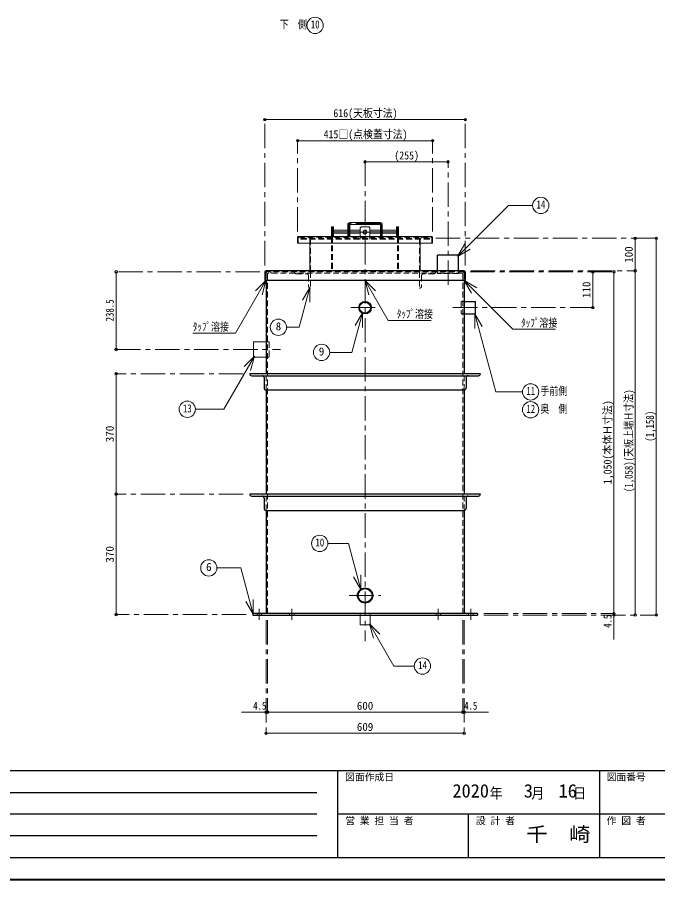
# Model space of a CAD drawing. Units: millimetres at full size, sheet at 1:15. Extents: x -3184 to 2891, y -2037 to 2178.
# Drawn here: x -1216 to 753, y -2037 to 613 of the extents above; entities that cross this region are included whole.
import ezdxf
from ezdxf.enums import TextEntityAlignment as Align

# ---------------------------------------------------------------- set-up
doc = ezdxf.new("R2010")
doc.units = ezdxf.units.MM
doc.header["$LTSCALE"] = 15
doc.header["$PDMODE"] = 32
doc.header["$PDSIZE"] = 7.5
doc.linetypes.add('CHAIN1', pattern=[8, 5, -1, 1, -1])
doc.linetypes.add('DASHED1', pattern=[1.8, 1.2, -0.6])
doc.layers.add('0-0', color=7, linetype='Continuous', lineweight=18)
doc.styles.add('ＭＳ ゴシック', font='')
doc.styles.get('ＭＳ ゴシック').set_extended_font_data('MS Gothic')

msp = doc.modelspace()

# ---------------------------------------------------------------- linework, layer by layer
at = {"layer": '0-0', "color": 4, "linetype": 'CHAIN1', "lineweight": 9}
for p, q in [((-454.7, -149.13), (-454.7, 298.87)), ((161.3, -149.13), (161.3, 298.87)), ((-354.2, -45.23), (-354.2, 233.87)), ((60.8, -45.23), (60.8, 233.87)), ((-146.7, 168.87), (-146.7, -1303.63)), ((108.3, -209.13), (108.3, 168.87)), ((-196.7, -23.63), (-196.7, -60.63)), ((-99.7, -20.63), (-193.7, -20.63)), ((-96.7, -23.63), (-96.7, -60.63)), ((-249.9, -45.63), (-199.7, -45.63)), ((-193.7, -45.63), (-161.7, -45.63)), ((-162.7, -46.93), (-130.7, -46.93)), ((-131.7, -45.63), (-99.7, -45.63)), ((-43.5, -45.63), (-93.7, -45.63)), ((70.8, -65.93), (748.3, -65.93)), ((-469.9, -169.13), (-911.7, -169.13)), ((176.5, -169.13), (618.3, -169.13)), ((178.1, -165.93), (683.3, -165.93)), ((-190.7, -279.13), (-102.7, -279.13)), ((123.3, -279.13), (553.3, -279.13)), ((-911.7, -407.63), (-406.7, -407.63)), ((-521.2, -482.13), (-913.2, -482.13)), ((-521.2, -852.13), (-913.2, -852.13)), ((-195.2, -1163.63), (-98.2, -1163.63)), ((-471.7, -1204.13), (-471.7, -1238.63)), ((-371.7, -1204.13), (-371.7, -1238.63)), ((78.3, -1204.13), (78.3, -1238.63)), ((178.3, -1204.13), (178.3, -1238.63)), ((218.3, -1219.13), (618.3, -1219.13)), ((-511.7, -1222.13), (-911.7, -1222.13)), ((-451.2, -1239.13), (-451.2, -1587.13)), ((-446.7, -1239.13), (-446.7, -1522.13)), ((153.3, -1239.13), (153.3, -1522.13)), ((157.8, -1239.13), (157.8, -1587.13)), ((218.3, -1223.63), (748.3, -1223.63))]:
    msp.add_line(p, q, dxfattribs=at)
at = {"layer": '0-0', "color": 4, "lineweight": 9}
for p, q in [((-454.7, 298.87), (161.3, 298.87)), ((-354.2, 233.87), (60.8, 233.87)), ((-146.7, 168.87), (108.3, 168.87)), ((-249.9, -30.63), (-249.9, -60.63)), ((-246.7, -30.63), (-249.9, -30.63)), ((-243.5, -41.13), (-199.7, -41.13)), ((-243.5, -50.13), (-199.7, -50.13)), ((-193.7, -41.13), (-161.7, -41.13)), ((-193.7, -50.13), (-161.7, -50.13)), ((-131.7, -41.13), (-99.7, -41.13)), ((-131.7, -50.13), (-99.7, -50.13)), ((-49.9, -41.13), (-93.7, -41.13)), ((-49.9, -50.13), (-93.7, -50.13)), ((-46.7, -30.63), (-43.5, -30.63)), ((-43.5, -30.63), (-43.5, -60.63)), ((683.3, -165.93), (683.3, -65.93)), ((748.3, -65.93), (748.3, -1223.63)), ((-316.5, -165.93), (-316.5, -80.63)), ((23.1, -165.93), (23.1, -80.63)), ((-911.7, -407.63), (-911.7, -169.13)), ((553.3, -279.13), (553.3, -169.13)), ((618.3, -1219.13), (618.3, -169.13)), ((683.3, -1223.63), (683.3, -165.93)), ((-911.7, -852.13), (-911.7, -482.13)), ((-911.7, -1222.13), (-911.7, -852.13)), ((618.3, -1298.63), (618.3, -1219.13)), ((-526.2, -1522.13), (-446.7, -1522.13)), ((-446.7, -1522.13), (153.3, -1522.13)), ((232.8, -1522.13), (153.3, -1522.13)), ((157.8, -1587.13), (-451.2, -1587.13))]:
    msp.add_line(p, q, dxfattribs=at)
at = {"layer": '0-0'}
for p, q in [((137.14, -122.28), (294.31, 34.89)), ((368.33, 34.89), (294.31, 34.89)), ((-199.7, -23.63), (-199.7, -60.63)), ((-99.7, -17.63), (-193.7, -17.63)), ((-193.7, -25.13), (-193.7, -60.63)), ((-101.2, -23.63), (-192.2, -23.63)), ((-99.7, -25.13), (-99.7, -60.63)), ((-93.7, -23.63), (-93.7, -60.63)), ((-246.7, -30.63), (-246.7, -60.63)), ((-246.7, -30.63), (-243.5, -30.63)), ((-243.5, -60.63), (-243.5, -30.63)), ((-161.7, -33.93), (-158.7, -30.93)), ((-161.7, -33.93), (-161.7, -60.63)), ((-134.7, -30.93), (-158.7, -30.93)), ((-134.7, -30.93), (-131.7, -33.93)), ((-131.7, -33.93), (-131.7, -60.63)), ((-49.9, -60.63), (-49.9, -30.63)), ((-46.7, -30.63), (-49.9, -30.63)), ((-46.7, -30.63), (-46.7, -60.63)), ((-354.2, -62.93), (-354.2, -80.63)), ((-351.9, -60.63), (58.5, -60.63)), ((60.8, -62.93), (60.8, -80.63)), ((-354.2, -80.63), (60.8, -80.63)), ((137.14, -122.28), (159.64, -83.31)), ((137.14, -122.28), (176.11, -99.78)), ((-451.5, -195.93), (-483.32, -227.75)), ((-451.5, -195.93), (-463.15, -239.4)), ((-146.7, -195.93), (-135.06, -239.4)), ((-146.7, -195.93), (-114.88, -227.75)), ((158.1, -195.93), (180.6, -234.9)), ((158.1, -195.93), (197.07, -218.43)), ((-316.25, -217.25), (-348.99, -339.45)), ((-316.25, -217.25), (-338.75, -256.22)), ((-316.25, -217.25), (-316.25, -262.25)), ((-154.88, -294.61), (-187.57, -416.6)), ((-154.88, -294.61), (-177.38, -333.58)), ((-154.88, -294.61), (-154.88, -339.61)), ((190.73, -297.71), (213.23, -336.68)), ((190.73, -297.71), (190.73, -342.71)), ((190.73, -297.71), (255.1, -537.95)), ((-388.06, -339.45), (-348.99, -339.45)), ((-489.7, -384.13), (-489.7, -431.13)), ((-489.7, -384.13), (-451.2, -384.13)), ((-255.52, -416.6), (-187.57, -416.6)), ((-486.94, -428.62), (-580.95, -591.43)), ((-486.94, -428.62), (-518.76, -460.44)), ((-486.94, -428.62), (-498.59, -472.08)), ((-489.7, -431.13), (-451.2, -431.13)), ((337.08, -537.95), (255.1, -537.95)), ((-580.95, -591.43), (-668.22, -591.43)), ((-528.31, -1078.74), (-601.93, -1078.74)), ((-490.29, -1220.63), (-528.31, -1078.74)), ((-159.87, -1144.93), (-182.37, -1105.96)), ((-159.87, -1144.93), (-159.87, -1099.93)), ((-490.29, -1220.63), (-512.79, -1181.66)), ((-490.29, -1220.63), (-490.29, -1175.63)), ((-162.2, -1223.63), (-162.2, -1253.63)), ((-131.2, -1223.63), (-131.2, -1253.63)), ((-131.2, -1253.63), (-162.2, -1253.63)), ((-132.82, -1251.14), (-101, -1282.96)), ((-132.82, -1251.14), (-121.17, -1294.61)), ((-132.82, -1251.14), (-58.14, -1380.49)), ((4.62, -1380.49), (-58.14, -1380.49))]:
    msp.add_line(p, q, dxfattribs=at)
at = {"layer": '0-0', "color": 4, "linetype": 'DASHED1', "lineweight": 9}
for p, q in [((-249.9, -41.13), (-243.5, -41.13)), ((-249.9, -50.13), (-243.5, -50.13)), ((-43.5, -41.13), (-49.9, -41.13)), ((-43.5, -50.13), (-49.9, -50.13)), ((-351.9, -64.08), (-351.9, -80.63)), ((-350.75, -62.93), (57.35, -62.93)), ((-344.2, -65.93), (-344.2, -68.23)), ((50.8, -65.93), (-344.2, -65.93)), ((-344.2, -68.23), (50.8, -68.23)), ((-339.2, -62.93), (-339.2, -65.93)), ((-319.2, -62.93), (-319.2, -65.93)), ((-316.5, -69.38), (-316.5, -80.63)), ((-314.2, -68.23), (-314.2, -169.13)), ((-249.9, -60.63), (-249.9, -165.93)), ((-246.7, -60.63), (-246.7, -165.93)), ((-166.45, -60.63), (-166.45, -62.93)), ((-161.7, -68.23), (-161.7, -60.63)), ((-131.7, -68.23), (-131.7, -60.63)), ((-126.95, -60.63), (-126.95, -62.93)), ((-46.7, -60.63), (-46.7, -165.93)), ((-43.5, -60.63), (-43.5, -165.93)), ((20.8, -68.23), (20.8, -169.13)), ((23.1, -69.38), (23.1, -80.63)), ((25.8, -62.93), (25.8, -65.93)), ((45.8, -62.93), (45.8, -65.93)), ((50.8, -65.93), (50.8, -68.23)), ((58.5, -64.08), (58.5, -80.63)), ((-451.2, -384.13), (-441.7, -384.13)), ((-441.7, -384.13), (-441.7, -431.13)), ((-451.2, -431.13), (-441.7, -431.13)), ((-478.7, -1219.13), (-478.7, -1223.63)), ((-464.7, -1219.13), (-464.7, -1223.63)), ((-162.2, -1219.13), (-162.2, -1223.63)), ((-131.2, -1219.13), (-131.2, -1223.63)), ((171.3, -1219.13), (171.3, -1223.63)), ((185.3, -1219.13), (185.3, -1223.63))]:
    msp.add_line(p, q, dxfattribs=at)
at = {"layer": '0-0', "color": 5, "lineweight": 25}
for p, q in [((75.8, -165.93), (75.8, -118.13)), ((140.8, -118.13), (75.8, -118.13)), ((140.8, -165.93), (140.8, -118.13)), ((-454.7, -169.13), (-454.7, -195.93)), ((158.1, -165.93), (-451.5, -165.93)), ((161.3, -169.13), (161.3, -195.93)), ((161.3, -195.93), (-454.7, -195.93)), ((-451.2, -195.93), (-451.2, -482.13)), ((157.8, -195.93), (157.8, -482.13)), ((157.8, -298.13), (191.3, -298.13)), ((207.8, -482.13), (-501.2, -482.13)), ((-495.2, -488.13), (201.8, -488.13)), ((-457.2, -494.13), (-457.2, -526.13)), ((163.8, -494.13), (163.8, -526.13)), ((-451.2, -532.13), (-451.2, -852.13)), ((-451.2, -532.13), (157.8, -532.13)), ((157.8, -532.13), (157.8, -852.13)), ((207.8, -852.13), (-501.2, -852.13)), ((-495.2, -858.13), (201.8, -858.13)), ((-457.2, -864.13), (-457.2, -896.13)), ((163.8, -864.13), (163.8, -896.13)), ((-451.2, -902.13), (-451.2, -1219.13)), ((-451.2, -902.13), (157.8, -902.13)), ((157.8, -902.13), (157.8, -1219.13)), ((-491.7, -1219.13), (-491.7, -1223.63)), ((198.3, -1219.13), (-491.7, -1219.13)), ((198.3, -1219.13), (198.3, -1223.63)), ((-491.7, -1223.63), (198.3, -1223.63))]:
    msp.add_line(p, q, dxfattribs=at)
at = {"layer": '0-0', "linetype": 'DASHED1'}
for p, q in [((-451.5, -170.73), (-451.5, -195.93)), ((-451.2, -173.63), (-451.2, -195.93)), ((156.5, -169.13), (-449.9, -169.13)), ((-446.7, -175.88), (-446.7, -1219.13)), ((151.05, -173.63), (-444.45, -173.63)), ((-436.2, -169.13), (-436.2, -173.63)), ((-358.2, -175.13), (-326.2, -175.13)), ((-320.2, -181.13), (-320.2, -213.13)), ((-314.2, -169.13), (-314.2, -219.13)), ((20.8, -169.13), (20.8, -219.13)), ((26.8, -181.13), (26.8, -213.13)), ((64.8, -175.13), (32.8, -175.13)), ((75.8, -174.13), (75.8, -165.93)), ((140.8, -174.13), (75.8, -174.13)), ((140.8, -174.13), (140.8, -165.93)), ((142.8, -169.13), (142.8, -173.63)), ((153.3, -175.88), (153.3, -1219.13)), ((157.8, -173.63), (157.8, -195.93)), ((158.1, -170.73), (158.1, -195.93)), ((157.8, -298.13), (148.3, -298.13)), ((-451.2, -532.13), (-451.2, -482.13)), ((157.8, -532.13), (157.8, -482.13)), ((-451.2, -902.13), (-451.2, -852.13)), ((157.8, -902.13), (157.8, -852.13)), ((-378.7, -1219.13), (-378.7, -1223.63)), ((-364.7, -1219.13), (-364.7, -1223.63)), ((71.3, -1219.13), (71.3, -1223.63)), ((85.3, -1219.13), (85.3, -1223.63))]:
    msp.add_line(p, q, dxfattribs=at)
at = {"layer": '0-0', "color": 6, "lineweight": 25}
for p, q in [((-3116.7, -1701.77), (2823.3, -1701.77)), ((-230.27, -1969.63), (-230.27, -1701.77)), ((573.3, -1701.77), (573.3, -1969.63)), ((-1687.42, -1768.74), (-294.56, -1768.74)), ((-294.56, -1835.7), (-1687.42, -1835.7)), ((2823.3, -1835.7), (-230.27, -1835.7)), ((171.51, -1969.63), (171.51, -1835.7)), ((-294.56, -1902.67), (-1687.42, -1902.67)), ((2823.3, -1969.63), (-3116.7, -1969.63))]:
    msp.add_line(p, q, dxfattribs=at)
at = {"layer": '0-0', "color": 1, "lineweight": 40}
msp.add_line((2890.8, -2037.13), (-3184.2, -2037.13), dxfattribs=at)
at = {"layer": '0-0'}
for points in [[(-451.5, -195.93), (-544.89, -357.68), (-675.89, -357.68)], [(-146.7, -195.93), (-76.08, -318.25), (56.09, -318.25)], [(158.1, -195.93), (307.87, -345.7), (438.42, -345.7)], [(-159.87, -1144.93), (-197.78, -1003.45), (-261.08, -1003.45)]]:
    msp.add_lwpolyline(points, dxfattribs=at)
at = {"layer": '0-0', "linetype": 'DASHED1'}
msp.add_lwpolyline([(157.8, -260.13), (148.3, -260.13), (148.3, -298.13)], dxfattribs=at)
at = {"layer": '0-0', "color": 5, "lineweight": 25}
msp.add_lwpolyline([(157.8, -260.13), (191.3, -260.13), (191.3, -298.13)], dxfattribs=at)
at = {"layer": '0-0'}
for centre, radius in [((-300.25, 588.27), 25), ((393.33, 34.89), 25), ((-146.7, -46.93), 6), ((-413.06, -339.45), 25), ((-280.52, -416.6), 25), ((362.08, -537.95), 25), ((-693.22, -591.43), 25), ((362.08, -592.95), 25), ((-286.08, -1003.45), 25), ((-626.93, -1078.74), 25), ((29.62, -1380.49), 25)]:
    msp.add_circle(centre, radius, dxfattribs=at)
at = {"layer": '0-0', "color": 5, "lineweight": 25}
for centre, radius in [((-146.7, -279.13), 19), ((-146.7, -279.13), 17), ((-146.7, -1163.63), 23.5), ((-146.7, -1163.63), 21.35)]:
    msp.add_circle(centre, radius, dxfattribs=at)
at = {"layer": '0-0'}
for centre, radius, start, end in [((-193.7, -23.63), 6, 90, 180), ((-192.2, -25.13), 1.5, 90, 180), ((-101.2, -25.13), 1.5, 0, 90), ((-99.7, -23.63), 6, 0, 90), ((-351.9, -62.93), 2.3, 90, 180), ((58.5, -62.93), 2.3, 0, 90)]:
    msp.add_arc(centre, radius, start, end, dxfattribs=at)
at = {"layer": '0-0', "color": 4, "linetype": 'CHAIN1', "lineweight": 9}
for centre, start, end in [((-193.7, -23.63), 90, 180), ((-99.7, -23.63), 0, 90)]:
    msp.add_arc(centre, 3, start, end, dxfattribs=at)
at = {"layer": '0-0', "color": 4, "linetype": 'DASHED1', "lineweight": 9}
for centre, radius, start, end in [((-350.75, -64.08), 1.15, 90, 180), ((-317.65, -69.38), 1.15, 0, 90), ((-316.5, -68.23), 2.3, 0, 90), ((23.1, -68.23), 2.3, 90, 180), ((24.25, -69.38), 1.15, 90, 180), ((57.35, -64.08), 1.15, 0, 90)]:
    msp.add_arc(centre, radius, start, end, dxfattribs=at)
at = {"layer": '0-0', "color": 5, "lineweight": 25}
for centre, radius, start, end in [((-451.5, -169.13), 3.2, 90, 180), ((158.1, -169.13), 3.2, 0, 90), ((-495.2, -482.13), 6, 180, 270), ((-463.2, -494.13), 6, 0, 90), ((169.8, -494.13), 6, 90, 180), ((201.8, -482.13), 6, 270, 0), ((-451.2, -526.13), 6, 180, 270), ((157.8, -526.13), 6, 270, 0), ((-495.2, -852.13), 6, 180, 270), ((-463.2, -864.13), 6, 0, 90), ((169.8, -864.13), 6, 90, 180), ((201.8, -852.13), 6, 270, 0), ((-451.2, -896.13), 6, 180, 270), ((157.8, -896.13), 6, 270, 0)]:
    msp.add_arc(centre, radius, start, end, dxfattribs=at)
at = {"layer": '0-0', "linetype": 'DASHED1'}
for centre, radius, start, end in [((-449.9, -170.73), 1.6, 90, 180), ((-446.7, -173.63), 4.5, 90, 180), ((-444.45, -175.88), 2.25, 90, 180), ((-358.2, -169.13), 6, 180, 270), ((-326.2, -181.13), 6, 0, 90), ((32.8, -181.13), 6, 90, 180), ((64.8, -169.13), 6, 270, 0), ((151.05, -175.88), 2.25, 0, 90), ((153.3, -173.63), 4.5, 0, 90), ((156.5, -170.73), 1.6, 0, 90), ((-314.2, -213.13), 6, 180, 270), ((20.8, -213.13), 6, 270, 0)]:
    msp.add_arc(centre, radius, start, end, dxfattribs=at)
at = {"layer": '0-0', "color": 1}
for p in [(-454.7, 298.87), (161.3, 298.87), (-354.2, 233.87), (60.8, 233.87), (-146.7, 168.87), (108.3, 168.87), (683.3, -65.93), (748.3, -66.13), (-911.7, -169.13), (553.3, -169.13), (618.3, -169.13), (683.3, -165.93), (553.3, -279.13), (-911.7, -407.63), (-911.7, -482.13), (-911.7, -852.13), (-911.7, -1222.13), (618.3, -1219.13), (618.3, -1223.63), (683.3, -1223.63), (748.3, -1223.63), (-451.2, -1522.13), (-446.7, -1522.13), (153.3, -1522.13), (157.8, -1522.13), (-451.2, -1587.13), (157.8, -1587.13)]:
    msp.add_point(p, dxfattribs=at)

# ---------------------------------------------------------------- texts
at = {"layer": '0-0', "style": 'ＭＳ ゴシック'}
for s, height, width, p in [('下\u3000側', 24.74, 0.8, (-409, 571.4)), ('10', 24.74, 0.8, (-313.38, 571.4)), ('616(天板寸法)', 24.74, 0.9, (-244.2, 298.87)), ('415□(点検蓋寸法)', 24.74, 0.9, (-274.2, 233.87)), ('(255)', 24.74, 0.9, (-56.7, 168.87)), ('14', 24.74, 0.8, (380.21, 18.01)), ('ﾀｯﾌﾟ溶接', 24.74, 0.8, (-48.91, -318.25)), ('ﾀｯﾌﾟ溶接', 24.74, 0.8, (333.42, -345.7)), ('ﾀｯﾌﾟ溶接', 24.74, 0.8, (-675.89, -357.68)), ('11', 24.74, 0.8, (348.95, -554.83)), ('手前側', 24.74, 0.8, (392.08, -554.83)), ('13', 24.74, 0.8, (-706.35, -608.31)), ('12', 24.74, 0.8, (348.95, -609.83)), ('奥\u3000側', 24.74, 0.8, (392.08, -609.83)), ('10', 24.74, 0.8, (-299.2, -1020.32)), ('14', 24.74, 0.8, (16.5, -1397.36)), ('4.5', 24.74, 0.8, (-490.58, -1522.13)), ('4.5', 24.74, 0.8, (157.8, -1522.13)), ('千\u3000崎', 43.99, 1.1, (348.3, -1932.67))]:
    msp.add_text(s, height=height, dxfattribs=dict(at, width=width)).set_placement(p, align=Align.BOTTOM_LEFT)
for s, p in [('100', (683.3, -141.24)), ('110', (553.3, -249.44)), ('370', (-911.7, -692.44)), ('370', (-911.7, -1062.44))]:
    msp.add_text(s, height=24.74, rotation=90, dxfattribs=at).set_placement(p, align=Align.BOTTOM_LEFT)
for s, width, p in [('238.5', 0.8, (-911.7, -321.19)), ('(1,058)(天板上端Ｈ寸法)', 0.8, (683.3, -845.72)), ('1,050(本体Ｈ寸法)', 0.9, (618.3, -821.63)), ('(1,158)', 0.8, (748.3, -690.72)), ('4.5', 0.8, (618.3, -1263.01))]:
    msp.add_text(s, height=24.74, rotation=90, dxfattribs=dict(at, width=width)).set_placement(p, align=Align.BOTTOM_LEFT)
for s, height, p in [('8', 24.74, (-421.5, -356.32)), ('9', 24.74, (-288.96, -433.48)), ('6', 24.74, (-635.36, -1095.61)), ('600', 24.74, (-172.01, -1522.13)), ('609', 24.74, (-172.01, -1587.13)), ('図面作成日', 21.99, (-207.77, -1739.27)), ('図面番号', 21.99, (595.8, -1739.27)), ('2020', 41.24, (121.8, -1796.86)), ('3', 41.24, (341.17, -1796.86)), ('16', 41.24, (448.05, -1796.86)), ('営 業 担 当 者', 21.99, (-207.77, -1873.2)), ('設 計 者', 21.99, (194.01, -1873.2)), ('作 図 者', 21.99, (595.8, -1873.2))]:
    msp.add_text(s, height=height, dxfattribs=at).set_placement(p, align=Align.BOTTOM_LEFT)
at = {"layer": '0-0', "insert": (235.8, -1791.24), "char_height": 32.99, "attachment_point": 7, "style": 'ＭＳ ゴシック'}
msp.add_mtext('\\T1.27;\\W0.9;年\\~\\~\\~月\\~\\~\\~日', dxfattribs=at)

doc.saveas('drawing.dxf')
